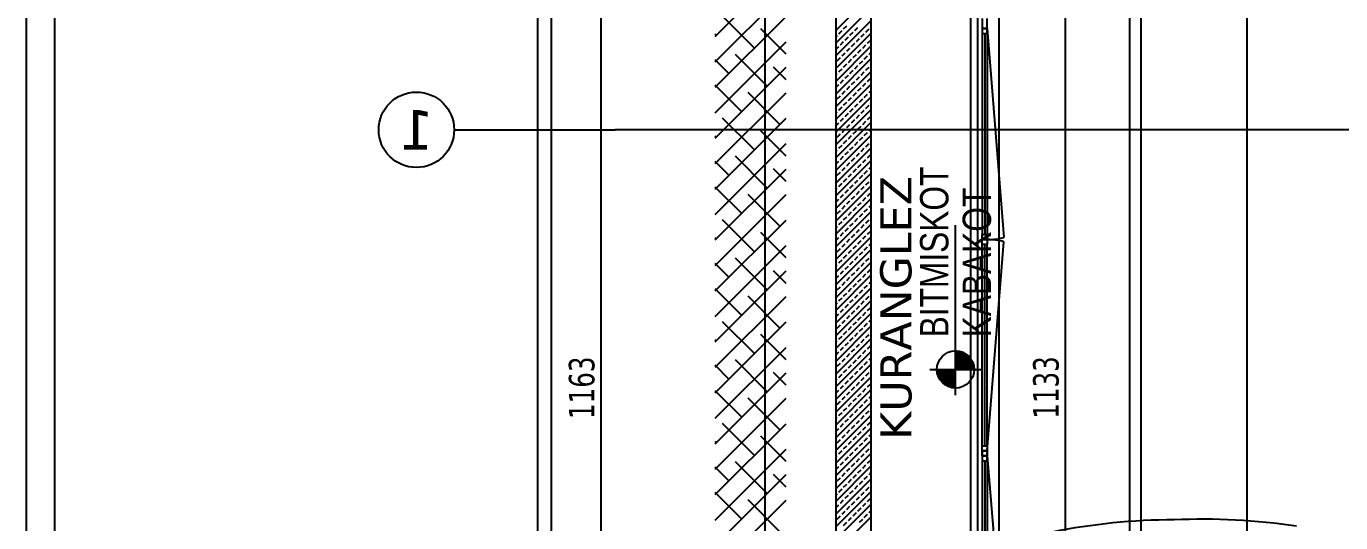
# Model space of a CAD drawing. Header units: millimetres. Extents: x 43168.9 to 43194.6, y -25545.1 to -25543.4.
# Drawn here: x 43170.1119 to 43170.2972, y -25544.6894 to -25544.6193 of the extents above; entities that cross this region are included whole.
import ezdxf
from ezdxf.enums import TextEntityAlignment as Align

# ---------------------------------------------------------------- set-up
doc = ezdxf.new("R2010")
doc.units = ezdxf.units.MM
doc.header["$LTSCALE"] = 200
doc.linetypes.add('DASHDOT', pattern=[1, 0.5, -0.25, 0, -0.25])
doc.linetypes.add('DASHDOT2', pattern=[0.5, 0.25, -0.125, 0, -0.125])
for name, color, linetype in [('aks_sgh', 5, 'DASHDOT2'), ('arsasiniri_sgh', 10, 'Continuous'), ('cam_sgh', 1, 'Continuous'), ('dograma_sgh', 43, 'Continuous'), ('gor-3_sgh', 191, 'Continuous'), ('gor-4_sgh', 17, 'Continuous'), ('kolon-b.a_sgh', 6, 'Continuous'), ('olcuaks_sgh', 41, 'Continuous'), ('olcuic_sgh', 183, 'Continuous'), ('pafta_sgh', 11, 'Continuous'), ('tarama-betonarme_sgh', 223, 'Continuous'), ('tarama-zemin_sgh', 197, 'Continuous'), ('yapi-yaklasma_sgh', 41, 'DASHDOT'), ('yazi-merdi_sgh', 9, 'Continuous')]:
    doc.layers.add(name, color=color, linetype=linetype)
doc.styles.add('dim', font='VERDANA.TTF', dxfattribs={"width": 0.7})
doc.styles.add('text1', font='VERDANA.TTF')
doc.styles.add('text2', font='arial.ttf')

msp = doc.modelspace()

# ---------------------------------------------------------------- linework, layer by layer
for p, q in [((43170.1722, -25544.63392), (43170.19488, -25544.63392)), ((43170.24289, -25544.66511), (43170.24288, -25544.66513)), ((43170.24311, -25544.66512), (43170.24288, -25544.66536)), ((43170.2433, -25544.66515), (43170.24288, -25544.66558)), ((43170.24349, -25544.66519), (43170.24288, -25544.6658)), ((43170.24367, -25544.66524), (43170.24288, -25544.66603)), ((43170.24535, -25544.66774), (43170.24288, -25544.66527)), ((43170.24383, -25544.6653), (43170.24288, -25544.66625)), ((43170.24399, -25544.66537), (43170.24288, -25544.66648)), ((43170.24414, -25544.66544), (43170.24288, -25544.6667)), ((43170.24512, -25544.66774), (43170.24288, -25544.66549)), ((43170.24428, -25544.66553), (43170.24288, -25544.66693)), ((43170.24441, -25544.66562), (43170.24288, -25544.66715)), ((43170.24454, -25544.66571), (43170.24288, -25544.66738)), ((43170.2449, -25544.66774), (43170.24288, -25544.66572)), ((43170.24466, -25544.66582), (43170.24288, -25544.6676)), ((43170.24467, -25544.66774), (43170.24288, -25544.66594)), ((43170.24445, -25544.66774), (43170.24288, -25544.66617)), ((43170.24422, -25544.66774), (43170.24288, -25544.66639)), ((43170.2455, -25544.66766), (43170.24295, -25544.66512)), ((43170.24478, -25544.66593), (43170.24296, -25544.66774)), ((43170.24548, -25544.66742), (43170.24319, -25544.66514)), ((43170.24488, -25544.66605), (43170.24319, -25544.66774)), ((43170.24498, -25544.66617), (43170.24341, -25544.66774)), ((43170.24542, -25544.66714), (43170.24346, -25544.66518)), ((43170.24507, -25544.6663), (43170.24364, -25544.66774)), ((43170.24533, -25544.66683), (43170.24378, -25544.66527)), ((43170.24516, -25544.66644), (43170.24386, -25544.66774)), ((43170.24513, -25544.6664), (43170.24422, -25544.66549)), ((43170.24027, -25544.66774), (43170.24025, -25544.66775)), ((43170.24049, -25544.66774), (43170.24026, -25544.66797)), ((43170.2428, -25544.67036), (43170.24026, -25544.66781)), ((43170.24256, -25544.67034), (43170.24027, -25544.66805)), ((43170.24072, -25544.66774), (43170.24029, -25544.66816)), ((43170.24094, -25544.66774), (43170.24033, -25544.66835)), ((43170.24117, -25544.66774), (43170.24038, -25544.66853)), ((43170.24288, -25544.67021), (43170.24041, -25544.66774)), ((43170.24139, -25544.66774), (43170.24044, -25544.66869)), ((43170.24162, -25544.66774), (43170.24051, -25544.66885)), ((43170.24184, -25544.66774), (43170.24058, -25544.669)), ((43170.24288, -25544.66998), (43170.24063, -25544.66774)), ((43170.24207, -25544.66774), (43170.24067, -25544.66914)), ((43170.24229, -25544.66774), (43170.24076, -25544.66927)), ((43170.24252, -25544.66774), (43170.24085, -25544.6694)), ((43170.24288, -25544.66976), (43170.24086, -25544.66774)), ((43170.24274, -25544.66774), (43170.24096, -25544.66952)), ((43170.24288, -25544.66782), (43170.24107, -25544.66964)), ((43170.24288, -25544.66953), (43170.24108, -25544.66774)), ((43170.24288, -25544.66805), (43170.24119, -25544.66974)), ((43170.24288, -25544.66931), (43170.24131, -25544.66774)), ((43170.24288, -25544.66827), (43170.24131, -25544.66984)), ((43170.24288, -25544.66909), (43170.24153, -25544.66774)), ((43170.24288, -25544.66886), (43170.24176, -25544.66774)), ((43170.24288, -25544.66864), (43170.24198, -25544.66774)), ((43170.24288, -25544.66841), (43170.2422, -25544.66774)), ((43170.24288, -25544.66819), (43170.24243, -25544.66774)), ((43170.24288, -25544.66796), (43170.24265, -25544.66774)), ((43170.244, -25544.66774), (43170.24288, -25544.66662)), ((43170.24378, -25544.66774), (43170.24288, -25544.66684)), ((43170.24355, -25544.66774), (43170.24288, -25544.66706)), ((43170.24333, -25544.66774), (43170.24288, -25544.66729)), ((43170.2431, -25544.66774), (43170.24288, -25544.66751)), ((43170.24523, -25544.66659), (43170.24409, -25544.66774)), ((43170.2453, -25544.66675), (43170.24431, -25544.66774)), ((43170.24537, -25544.66691), (43170.24454, -25544.66774)), ((43170.24541, -25544.66709), (43170.24476, -25544.66774)), ((43170.24545, -25544.66727), (43170.24498, -25544.66774)), ((43170.24548, -25544.66747), (43170.24521, -25544.66774)), ((43170.2455, -25544.66767), (43170.24543, -25544.66774)), ((43170.24228, -25544.67029), (43170.24032, -25544.66832)), ((43170.24196, -25544.67019), (43170.24041, -25544.66864)), ((43170.24154, -25544.66999), (43170.24063, -25544.66908)), ((43170.24288, -25544.6685), (43170.24144, -25544.66993)), ((43170.24288, -25544.66872), (43170.24158, -25544.67002)), ((43170.24288, -25544.66895), (43170.24173, -25544.67009)), ((43170.24288, -25544.66917), (43170.24189, -25544.67016)), ((43170.24288, -25544.6694), (43170.24205, -25544.67023)), ((43170.24288, -25544.66962), (43170.24223, -25544.67027)), ((43170.24288, -25544.66985), (43170.24241, -25544.67032)), ((43170.24288, -25544.67007), (43170.2426, -25544.67034)), ((43170.24288, -25544.67029), (43170.24281, -25544.67036))]:
    msp.add_line(p, q)
at = {"color": 0}
for p, q in [((43170.24288, -25544.67136), (43170.24288, -25544.64736)), ((43170.23925, -25544.66774), (43170.2465, -25544.66774))]:
    msp.add_line(p, q, dxfattribs=at)
at = {"linetype": 'Continuous'}
msp.add_circle((43170.16688, -25544.63392), 0.00532, dxfattribs=at)
at = {"color": 0}
msp.add_circle((43170.24288, -25544.66774), 0.00263, dxfattribs=at)
for centre, start, end in [((43170.27405, -25544.7786), 90.2092, 101.2803), ((43170.27763, -25544.77852), 81.4479, 92.519)]:
    msp.add_arc(centre, 0.08965, start, end, dxfattribs=at)
at = {"layer": 'aks_sgh'}
for p, q in [((43170.216, -25543.74092), (43170.216, -25544.78992)), ((43170.246, -25543.74092), (43170.246, -25544.78992)), ((43170.269, -25543.74092), (43170.269, -25544.78992)), ((43171.17088, -25544.63392), (43170.19488, -25544.63392))]:
    msp.add_line(p, q, dxfattribs=at)
at = {"layer": 'arsasiniri_sgh', "color": 14}
msp.add_line((43170.184, -25544.89), (43170.184, -25543.58847), dxfattribs=at)
at = {"layer": 'cam_sgh'}
for p, q in [((43170.247, -25544.62032), (43170.247, -25544.64872)), ((43170.247, -25544.67852), (43170.247, -25544.65012)), ((43170.247, -25544.68062), (43170.247, -25544.70902))]:
    msp.add_line(p, q, dxfattribs=at)
at = {"layer": 'dograma_sgh'}
for p, q in [((43170.24665, -25544.61822), (43170.24665, -25544.61962)), ((43170.24735, -25544.61962), (43170.24735, -25544.61822)), ((43170.24665, -25544.61962), (43170.24735, -25544.61962)), ((43170.24665, -25544.61962), (43170.24665, -25544.62032)), ((43170.24735, -25544.61962), (43170.24665, -25544.61962)), ((43170.24735, -25544.61962), (43170.24971, -25544.64911)), ((43170.24735, -25544.62032), (43170.24735, -25544.61962)), ((43170.24665, -25544.62032), (43170.24735, -25544.62032)), ((43170.24665, -25544.64942), (43170.24665, -25544.64872)), ((43170.24665, -25544.64872), (43170.24735, -25544.64872)), ((43170.24735, -25544.64942), (43170.24665, -25544.64942)), ((43170.24665, -25544.65012), (43170.24665, -25544.64942)), ((43170.24665, -25544.64942), (43170.24735, -25544.64942)), ((43170.24735, -25544.64872), (43170.24735, -25544.64942)), ((43170.24735, -25544.64942), (43170.24735, -25544.65012)), ((43170.24735, -25544.67922), (43170.24971, -25544.64973)), ((43170.24735, -25544.65012), (43170.24665, -25544.65012)), ((43170.24665, -25544.67922), (43170.24665, -25544.67852)), ((43170.24665, -25544.67852), (43170.24735, -25544.67852)), ((43170.24665, -25544.67922), (43170.24665, -25544.67992)), ((43170.24735, -25544.67922), (43170.24665, -25544.67922)), ((43170.24665, -25544.67992), (43170.24665, -25544.67922)), ((43170.24665, -25544.67922), (43170.24735, -25544.67922)), ((43170.24735, -25544.67922), (43170.24665, -25544.67922)), ((43170.24735, -25544.67852), (43170.24735, -25544.67922)), ((43170.24735, -25544.67992), (43170.24735, -25544.67922)), ((43170.24735, -25544.67922), (43170.24735, -25544.67992)), ((43170.24665, -25544.67992), (43170.24735, -25544.67992)), ((43170.24665, -25544.67992), (43170.24665, -25544.68062)), ((43170.24735, -25544.67992), (43170.24665, -25544.67992)), ((43170.24735, -25544.67992), (43170.24665, -25544.67992)), ((43170.24665, -25544.68062), (43170.24735, -25544.68062)), ((43170.24735, -25544.67992), (43170.24971, -25544.70941)), ((43170.24735, -25544.68062), (43170.24735, -25544.67992))]:
    msp.add_line(p, q, dxfattribs=at)
for centre, start, end in [((43170.24735, -25544.64032), 270, 285), ((43170.24735, -25544.65852), 75, 90)]:
    msp.add_arc(centre, 0.0091, start, end, dxfattribs=at)
at = {"layer": 'gor-3_sgh'}
for p, q in [((43170.245, -25544.56192), (43170.245, -25544.67992)), ((43170.249, -25544.56192), (43170.249, -25544.67992)), ((43170.245, -25544.67922), (43170.245, -25544.77842)), ((43170.249, -25544.67922), (43170.249, -25544.77842))]:
    msp.add_line(p, q, dxfattribs=at)
msp.add_point((43170.249, -25544.64922), dxfattribs=at)
at = {"layer": 'gor-4_sgh'}
for p, q in [((43170.24665, -25544.62032), (43170.24665, -25544.64872)), ((43170.24735, -25544.62032), (43170.24735, -25544.64872)), ((43170.24665, -25544.67852), (43170.24665, -25544.65012)), ((43170.24735, -25544.67852), (43170.24735, -25544.65012)), ((43170.24665, -25544.68062), (43170.24665, -25544.70902)), ((43170.24735, -25544.68062), (43170.24735, -25544.70902))]:
    msp.add_line(p, q, dxfattribs=at)
at = {"layer": 'kolon-b.a_sgh'}
for p, q in [((43170.226, -25544.55192), (43170.226, -25544.78854)), ((43170.231, -25544.78354), (43170.231, -25544.55692))]:
    msp.add_line(p, q, dxfattribs=at)
at = {"layer": 'olcuaks_sgh'}
for p, q in [((43170.18588, -25543.79213), (43170.18588, -25544.78874)), ((43170.19288, -25544.55367), (43170.19288, -25544.78674))]:
    msp.add_line(p, q, dxfattribs=at)
at = {"layer": 'olcuic_sgh'}
for p, q in [((43170.26739, -25543.91167), (43170.26739, -25544.78367)), ((43170.25834, -25544.55667), (43170.25834, -25544.78367))]:
    msp.add_line(p, q, dxfattribs=at)
at = {"layer": 'pafta_sgh'}
for p, q in [((43170.11188, -25543.526), (43170.11188, -25544.954)), ((43170.11588, -25543.53), (43170.11588, -25544.95))]:
    msp.add_line(p, q, dxfattribs=at)
at = {"layer": 'tarama-betonarme_sgh'}
for p, q in [((43170.226, -25544.6199), (43170.231, -25544.6149)), ((43170.226, -25544.6217), (43170.231, -25544.6167)), ((43170.226, -25544.62349), (43170.231, -25544.61849)), ((43170.22643, -25544.62037), (43170.22688, -25544.61992)), ((43170.22711, -25544.61969), (43170.22755, -25544.61925)), ((43170.22868, -25544.61992), (43170.22913, -25544.61947)), ((43170.23025, -25544.62014), (43170.2307, -25544.61969)), ((43170.23092, -25544.61947), (43170.231, -25544.61939)), ((43170.226, -25544.62529), (43170.231, -25544.62029)), ((43170.226, -25544.6208), (43170.22621, -25544.62059)), ((43170.22666, -25544.62194), (43170.22711, -25544.62149)), ((43170.22733, -25544.62127), (43170.22778, -25544.62082)), ((43170.228, -25544.62059), (43170.22845, -25544.62014)), ((43170.22823, -25544.62216), (43170.22868, -25544.62171)), ((43170.2289, -25544.62149), (43170.22935, -25544.62104)), ((43170.22957, -25544.62082), (43170.23002, -25544.62037)), ((43170.2298, -25544.62239), (43170.23025, -25544.62194)), ((43170.23047, -25544.62171), (43170.23092, -25544.62127)), ((43170.226, -25544.62709), (43170.231, -25544.62209)), ((43170.226, -25544.6226), (43170.22643, -25544.62216)), ((43170.22621, -25544.62418), (43170.22666, -25544.62374)), ((43170.22688, -25544.62351), (43170.22733, -25544.62306)), ((43170.22755, -25544.62284), (43170.228, -25544.62239)), ((43170.22845, -25544.62374), (43170.2289, -25544.62329)), ((43170.22913, -25544.62306), (43170.22957, -25544.62261)), ((43170.23002, -25544.62396), (43170.23047, -25544.62351)), ((43170.2307, -25544.62329), (43170.231, -25544.62298)), ((43170.226, -25544.62888), (43170.231, -25544.62388)), ((43170.22643, -25544.62576), (43170.22688, -25544.62531)), ((43170.22711, -25544.62508), (43170.22755, -25544.62463)), ((43170.22778, -25544.62441), (43170.22823, -25544.62396)), ((43170.228, -25544.62598), (43170.22845, -25544.62553)), ((43170.22868, -25544.62531), (43170.22913, -25544.62486)), ((43170.22935, -25544.62463), (43170.2298, -25544.62418)), ((43170.23025, -25544.62553), (43170.2307, -25544.62508)), ((43170.23092, -25544.62486), (43170.231, -25544.62478)), ((43170.226, -25544.63068), (43170.231, -25544.62568)), ((43170.226, -25544.62619), (43170.22621, -25544.62598)), ((43170.226, -25544.63247), (43170.231, -25544.62747)), ((43170.22666, -25544.62733), (43170.22711, -25544.62688)), ((43170.22733, -25544.62665), (43170.22778, -25544.6262)), ((43170.22823, -25544.62755), (43170.22868, -25544.6271)), ((43170.2289, -25544.62688), (43170.22935, -25544.62643)), ((43170.22957, -25544.6262), (43170.23002, -25544.62576)), ((43170.2298, -25544.62778), (43170.23025, -25544.62733)), ((43170.23047, -25544.6271), (43170.23092, -25544.62665)), ((43170.226, -25544.62798), (43170.22643, -25544.62755)), ((43170.226, -25544.63427), (43170.231, -25544.62927)), ((43170.22621, -25544.62957), (43170.22666, -25544.62912)), ((43170.22688, -25544.6289), (43170.22733, -25544.62845)), ((43170.22755, -25544.62823), (43170.228, -25544.62778)), ((43170.22778, -25544.6298), (43170.22823, -25544.62935)), ((43170.22845, -25544.62912), (43170.2289, -25544.62867)), ((43170.22913, -25544.62845), (43170.22957, -25544.628)), ((43170.23002, -25544.62935), (43170.23047, -25544.6289)), ((43170.2307, -25544.62867), (43170.231, -25544.62837)), ((43170.226, -25544.63607), (43170.231, -25544.63107)), ((43170.22643, -25544.63114), (43170.22688, -25544.6307)), ((43170.22711, -25544.63047), (43170.22755, -25544.63002)), ((43170.228, -25544.63137), (43170.22845, -25544.63092)), ((43170.22868, -25544.6307), (43170.22913, -25544.63025)), ((43170.22935, -25544.63002), (43170.2298, -25544.62957)), ((43170.22957, -25544.63159), (43170.23002, -25544.63114)), ((43170.23025, -25544.63092), (43170.2307, -25544.63047)), ((43170.23092, -25544.63025), (43170.231, -25544.63017)), ((43170.226, -25544.63158), (43170.22621, -25544.63137)), ((43170.226, -25544.63786), (43170.231, -25544.63286)), ((43170.226, -25544.63337), (43170.22643, -25544.63294)), ((43170.22666, -25544.63272), (43170.22711, -25544.63227)), ((43170.22733, -25544.63204), (43170.22778, -25544.63159)), ((43170.22823, -25544.63294), (43170.22868, -25544.63249)), ((43170.2289, -25544.63227), (43170.22935, -25544.63182)), ((43170.2298, -25544.63316), (43170.23025, -25544.63272)), ((43170.23047, -25544.63249), (43170.23092, -25544.63204)), ((43170.226, -25544.63966), (43170.231, -25544.63466)), ((43170.22621, -25544.63496), (43170.22666, -25544.63451)), ((43170.22688, -25544.63429), (43170.22733, -25544.63384)), ((43170.22755, -25544.63361), (43170.228, -25544.63316)), ((43170.22778, -25544.63519), (43170.22823, -25544.63474)), ((43170.22845, -25544.63451), (43170.2289, -25544.63406)), ((43170.22913, -25544.63384), (43170.22957, -25544.63339)), ((43170.23002, -25544.63474), (43170.23047, -25544.63429)), ((43170.2307, -25544.63406), (43170.231, -25544.63376)), ((43170.226, -25544.64145), (43170.231, -25544.63645)), ((43170.226, -25544.63696), (43170.22621, -25544.63676)), ((43170.22643, -25544.63653), (43170.22688, -25544.63608)), ((43170.22711, -25544.63586), (43170.22755, -25544.63541)), ((43170.228, -25544.63676), (43170.22845, -25544.63631)), ((43170.22868, -25544.63608), (43170.22913, -25544.63563)), ((43170.22935, -25544.63541), (43170.2298, -25544.63496)), ((43170.22957, -25544.63698), (43170.23002, -25544.63653)), ((43170.23025, -25544.63631), (43170.2307, -25544.63586)), ((43170.23092, -25544.63563), (43170.231, -25544.63556)), ((43170.226, -25544.64325), (43170.231, -25544.63825)), ((43170.226, -25544.63876), (43170.22643, -25544.63833)), ((43170.22666, -25544.6381), (43170.22711, -25544.63765)), ((43170.22733, -25544.63743), (43170.22778, -25544.63698)), ((43170.22755, -25544.639), (43170.228, -25544.63855)), ((43170.22823, -25544.63833), (43170.22868, -25544.63788)), ((43170.2289, -25544.63765), (43170.22935, -25544.63721)), ((43170.2298, -25544.63855), (43170.23025, -25544.6381)), ((43170.23047, -25544.63788), (43170.23092, -25544.63743)), ((43170.226, -25544.64505), (43170.231, -25544.64005)), ((43170.22621, -25544.64035), (43170.22666, -25544.6399)), ((43170.22688, -25544.63968), (43170.22733, -25544.63923)), ((43170.22778, -25544.64057), (43170.22823, -25544.64012)), ((43170.22845, -25544.6399), (43170.2289, -25544.63945)), ((43170.22913, -25544.63923), (43170.22957, -25544.63878)), ((43170.22935, -25544.6408), (43170.2298, -25544.64035)), ((43170.23002, -25544.64012), (43170.23047, -25544.63968)), ((43170.2307, -25544.63945), (43170.231, -25544.63915)), ((43170.226, -25544.64684), (43170.231, -25544.64184)), ((43170.226, -25544.64235), (43170.22621, -25544.64214)), ((43170.22643, -25544.64192), (43170.22688, -25544.64147)), ((43170.22711, -25544.64125), (43170.22755, -25544.6408)), ((43170.228, -25544.64214), (43170.22845, -25544.6417)), ((43170.22868, -25544.64147), (43170.22913, -25544.64102)), ((43170.22957, -25544.64237), (43170.23002, -25544.64192)), ((43170.23025, -25544.6417), (43170.2307, -25544.64125)), ((43170.23092, -25544.64102), (43170.231, -25544.64094)), ((43170.226, -25544.64864), (43170.231, -25544.64364)), ((43170.226, -25544.64415), (43170.22643, -25544.64372)), ((43170.22666, -25544.64349), (43170.22711, -25544.64304)), ((43170.22733, -25544.64282), (43170.22778, -25544.64237)), ((43170.22755, -25544.64439), (43170.228, -25544.64394)), ((43170.22823, -25544.64372), (43170.22868, -25544.64327)), ((43170.2289, -25544.64304), (43170.22935, -25544.64259)), ((43170.22913, -25544.64461), (43170.22957, -25544.64417)), ((43170.2298, -25544.64394), (43170.23025, -25544.64349)), ((43170.23047, -25544.64327), (43170.23092, -25544.64282)), ((43170.226, -25544.65043), (43170.231, -25544.64543)), ((43170.22621, -25544.64574), (43170.22666, -25544.64529)), ((43170.22688, -25544.64506), (43170.22733, -25544.64461)), ((43170.22778, -25544.64596), (43170.22823, -25544.64551)), ((43170.22845, -25544.64529), (43170.2289, -25544.64484)), ((43170.22935, -25544.64619), (43170.2298, -25544.64574)), ((43170.23002, -25544.64551), (43170.23047, -25544.64506)), ((43170.2307, -25544.64484), (43170.231, -25544.64454)), ((43170.226, -25544.65223), (43170.231, -25544.64723)), ((43170.226, -25544.64774), (43170.22621, -25544.64753)), ((43170.22643, -25544.64731), (43170.22688, -25544.64686)), ((43170.22711, -25544.64664), (43170.22755, -25544.64619)), ((43170.22733, -25544.64821), (43170.22778, -25544.64776)), ((43170.228, -25544.64753), (43170.22845, -25544.64708)), ((43170.22868, -25544.64686), (43170.22913, -25544.64641)), ((43170.22957, -25544.64776), (43170.23002, -25544.64731)), ((43170.23025, -25544.64708), (43170.2307, -25544.64664)), ((43170.23092, -25544.64641), (43170.231, -25544.64633)), ((43170.226, -25544.65403), (43170.231, -25544.64903)), ((43170.226, -25544.64954), (43170.22643, -25544.6491)), ((43170.22666, -25544.64888), (43170.22711, -25544.64843)), ((43170.22755, -25544.64978), (43170.228, -25544.64933)), ((43170.22823, -25544.6491), (43170.22868, -25544.64866)), ((43170.2289, -25544.64843), (43170.22935, -25544.64798)), ((43170.22913, -25544.65), (43170.22957, -25544.64955)), ((43170.2298, -25544.64933), (43170.23025, -25544.64888)), ((43170.23047, -25544.64866), (43170.23092, -25544.64821)), ((43170.226, -25544.65582), (43170.231, -25544.65082)), ((43170.22621, -25544.65113), (43170.22666, -25544.65068)), ((43170.22688, -25544.65045), (43170.22733, -25544.65)), ((43170.22711, -25544.65202), (43170.22755, -25544.65157)), ((43170.22778, -25544.65135), (43170.22823, -25544.6509)), ((43170.22845, -25544.65068), (43170.2289, -25544.65023)), ((43170.22935, -25544.65157), (43170.2298, -25544.65113)), ((43170.23002, -25544.6509), (43170.23047, -25544.65045)), ((43170.2307, -25544.65023), (43170.231, -25544.64992)), ((43170.226, -25544.65762), (43170.231, -25544.65262)), ((43170.226, -25544.65313), (43170.22621, -25544.65292)), ((43170.22643, -25544.6527), (43170.22688, -25544.65225)), ((43170.22733, -25544.65359), (43170.22778, -25544.65315)), ((43170.228, -25544.65292), (43170.22845, -25544.65247)), ((43170.22868, -25544.65225), (43170.22913, -25544.6518)), ((43170.2289, -25544.65382), (43170.22935, -25544.65337)), ((43170.22957, -25544.65315), (43170.23002, -25544.6527)), ((43170.23025, -25544.65247), (43170.2307, -25544.65202)), ((43170.23092, -25544.6518), (43170.231, -25544.65172)), ((43170.226, -25544.65941), (43170.231, -25544.65441)), ((43170.226, -25544.65492), (43170.22643, -25544.65449)), ((43170.22666, -25544.65427), (43170.22711, -25544.65382)), ((43170.22755, -25544.65517), (43170.228, -25544.65472)), ((43170.22823, -25544.65449), (43170.22868, -25544.65404)), ((43170.22913, -25544.65539), (43170.22957, -25544.65494)), ((43170.2298, -25544.65472), (43170.23025, -25544.65427)), ((43170.23047, -25544.65404), (43170.23092, -25544.65359)), ((43170.2307, -25544.65562), (43170.231, -25544.65531)), ((43170.226, -25544.66121), (43170.231, -25544.65621)), ((43170.22621, -25544.65651), (43170.22666, -25544.65606)), ((43170.22688, -25544.65584), (43170.22733, -25544.65539)), ((43170.22711, -25544.65741), (43170.22755, -25544.65696)), ((43170.22778, -25544.65674), (43170.22823, -25544.65629)), ((43170.22845, -25544.65606), (43170.2289, -25544.65562)), ((43170.22935, -25544.65696), (43170.2298, -25544.65651)), ((43170.23002, -25544.65629), (43170.23047, -25544.65584)), ((43170.23092, -25544.65719), (43170.231, -25544.65711)), ((43170.226, -25544.66301), (43170.231, -25544.65801)), ((43170.226, -25544.65852), (43170.22621, -25544.65831)), ((43170.22643, -25544.65808), (43170.22688, -25544.65764)), ((43170.22733, -25544.65898), (43170.22778, -25544.65853)), ((43170.228, -25544.65831), (43170.22845, -25544.65786)), ((43170.22868, -25544.65764), (43170.22913, -25544.65719)), ((43170.2289, -25544.65921), (43170.22935, -25544.65876)), ((43170.22957, -25544.65853), (43170.23002, -25544.65808)), ((43170.23025, -25544.65786), (43170.2307, -25544.65741)), ((43170.23047, -25544.65943), (43170.23092, -25544.65898)), ((43170.226, -25544.6648), (43170.231, -25544.6598)), ((43170.226, -25544.66031), (43170.22643, -25544.65988)), ((43170.22666, -25544.65966), (43170.22711, -25544.65921)), ((43170.22688, -25544.66123), (43170.22733, -25544.66078)), ((43170.22755, -25544.66055), (43170.228, -25544.66011)), ((43170.22823, -25544.65988), (43170.22868, -25544.65943)), ((43170.22913, -25544.66078), (43170.22957, -25544.66033)), ((43170.2298, -25544.66011), (43170.23025, -25544.65966)), ((43170.2307, -25544.661), (43170.231, -25544.6607)), ((43170.226, -25544.6666), (43170.231, -25544.6616)), ((43170.22621, -25544.6619), (43170.22666, -25544.66145)), ((43170.22711, -25544.6628), (43170.22755, -25544.66235)), ((43170.22778, -25544.66213), (43170.22823, -25544.66168)), ((43170.22845, -25544.66145), (43170.2289, -25544.661)), ((43170.22868, -25544.66302), (43170.22913, -25544.66258)), ((43170.22935, -25544.66235), (43170.2298, -25544.6619)), ((43170.23002, -25544.66168), (43170.23047, -25544.66123)), ((43170.23092, -25544.66258), (43170.231, -25544.6625)), ((43170.226, -25544.66839), (43170.231, -25544.66339)), ((43170.226, -25544.6639), (43170.22621, -25544.6637)), ((43170.22643, -25544.66347), (43170.22688, -25544.66302)), ((43170.22733, -25544.66437), (43170.22778, -25544.66392)), ((43170.228, -25544.6637), (43170.22845, -25544.66325)), ((43170.2289, -25544.6646), (43170.22935, -25544.66415)), ((43170.22957, -25544.66392), (43170.23002, -25544.66347)), ((43170.23025, -25544.66325), (43170.2307, -25544.6628)), ((43170.23047, -25544.66482), (43170.23092, -25544.66437)), ((43170.226, -25544.67019), (43170.231, -25544.66519)), ((43170.226, -25544.6657), (43170.22643, -25544.66527)), ((43170.22666, -25544.66504), (43170.22711, -25544.6646)), ((43170.22688, -25544.66662), (43170.22733, -25544.66617)), ((43170.22755, -25544.66594), (43170.228, -25544.66549)), ((43170.22823, -25544.66527), (43170.22868, -25544.66482)), ((43170.22845, -25544.66684), (43170.2289, -25544.66639)), ((43170.22913, -25544.66617), (43170.22957, -25544.66572)), ((43170.2298, -25544.66549), (43170.23025, -25544.66504)), ((43170.2307, -25544.66639), (43170.231, -25544.66609)), ((43170.226, -25544.67199), (43170.231, -25544.66699)), ((43170.22621, -25544.66729), (43170.22666, -25544.66684)), ((43170.22711, -25544.66819), (43170.22755, -25544.66774)), ((43170.22778, -25544.66751), (43170.22823, -25544.66707)), ((43170.22868, -25544.66841), (43170.22913, -25544.66796)), ((43170.22935, -25544.66774), (43170.2298, -25544.66729)), ((43170.23002, -25544.66707), (43170.23047, -25544.66662)), ((43170.23025, -25544.66864), (43170.2307, -25544.66819)), ((43170.23092, -25544.66796), (43170.231, -25544.66789)), ((43170.226, -25544.67378), (43170.231, -25544.66878)), ((43170.226, -25544.66929), (43170.22621, -25544.66909)), ((43170.22643, -25544.66886), (43170.22688, -25544.66841)), ((43170.22666, -25544.67043), (43170.22711, -25544.66998)), ((43170.22733, -25544.66976), (43170.22778, -25544.66931)), ((43170.228, -25544.66909), (43170.22845, -25544.66864)), ((43170.2289, -25544.66998), (43170.22935, -25544.66953)), ((43170.22957, -25544.66931), (43170.23002, -25544.66886)), ((43170.23047, -25544.67021), (43170.23092, -25544.66976)), ((43170.226, -25544.67558), (43170.231, -25544.67058)), ((43170.226, -25544.67109), (43170.22643, -25544.67066)), ((43170.22688, -25544.672), (43170.22733, -25544.67156)), ((43170.22755, -25544.67133), (43170.228, -25544.67088)), ((43170.22823, -25544.67066), (43170.22868, -25544.67021)), ((43170.22845, -25544.67223), (43170.2289, -25544.67178)), ((43170.22913, -25544.67156), (43170.22957, -25544.67111)), ((43170.2298, -25544.67088), (43170.23025, -25544.67043)), ((43170.2307, -25544.67178), (43170.231, -25544.67148)), ((43170.226, -25544.67738), (43170.231, -25544.67238)), ((43170.22621, -25544.67268), (43170.22666, -25544.67223)), ((43170.22643, -25544.67425), (43170.22688, -25544.6738)), ((43170.22711, -25544.67358), (43170.22755, -25544.67313)), ((43170.22778, -25544.6729), (43170.22823, -25544.67245)), ((43170.22868, -25544.6738), (43170.22913, -25544.67335)), ((43170.22935, -25544.67313), (43170.2298, -25544.67268)), ((43170.23002, -25544.67245), (43170.23047, -25544.672)), ((43170.23025, -25544.67402), (43170.2307, -25544.67358)), ((43170.23092, -25544.67335), (43170.231, -25544.67327)), ((43170.226, -25544.67917), (43170.231, -25544.67417)), ((43170.226, -25544.67468), (43170.22621, -25544.67447)), ((43170.22666, -25544.67582), (43170.22711, -25544.67537)), ((43170.22733, -25544.67515), (43170.22778, -25544.6747)), ((43170.228, -25544.67447), (43170.22845, -25544.67402)), ((43170.22823, -25544.67605), (43170.22868, -25544.6756)), ((43170.2289, -25544.67537), (43170.22935, -25544.67492)), ((43170.22957, -25544.6747), (43170.23002, -25544.67425)), ((43170.23047, -25544.6756), (43170.23092, -25544.67515)), ((43170.226, -25544.68097), (43170.231, -25544.67597)), ((43170.226, -25544.67648), (43170.22643, -25544.67605)), ((43170.22688, -25544.67739), (43170.22733, -25544.67694)), ((43170.22755, -25544.67672), (43170.228, -25544.67627)), ((43170.22845, -25544.67762), (43170.2289, -25544.67717)), ((43170.22913, -25544.67694), (43170.22957, -25544.67649)), ((43170.2298, -25544.67627), (43170.23025, -25544.67582)), ((43170.23002, -25544.67784), (43170.23047, -25544.67739)), ((43170.2307, -25544.67717), (43170.231, -25544.67687)), ((43170.226, -25544.68276), (43170.231, -25544.67776)), ((43170.22621, -25544.67807), (43170.22666, -25544.67762)), ((43170.22643, -25544.67964), (43170.22688, -25544.67919)), ((43170.22711, -25544.67896), (43170.22755, -25544.67851)), ((43170.22778, -25544.67829), (43170.22823, -25544.67784)), ((43170.228, -25544.67986), (43170.22845, -25544.67941)), ((43170.22868, -25544.67919), (43170.22913, -25544.67874)), ((43170.22935, -25544.67851), (43170.2298, -25544.67807)), ((43170.23025, -25544.67941), (43170.2307, -25544.67896)), ((43170.23092, -25544.67874), (43170.231, -25544.67866)), ((43170.226, -25544.68456), (43170.231, -25544.67956)), ((43170.226, -25544.68007), (43170.22621, -25544.67986)), ((43170.22666, -25544.68121), (43170.22711, -25544.68076)), ((43170.22733, -25544.68054), (43170.22778, -25544.68009)), ((43170.22823, -25544.68143), (43170.22868, -25544.68098)), ((43170.2289, -25544.68076), (43170.22935, -25544.68031)), ((43170.22957, -25544.68009), (43170.23002, -25544.67964)), ((43170.2298, -25544.68166), (43170.23025, -25544.68121)), ((43170.23047, -25544.68098), (43170.23092, -25544.68054)), ((43170.226, -25544.68636), (43170.231, -25544.68136)), ((43170.226, -25544.68187), (43170.22643, -25544.68143)), ((43170.22621, -25544.68345), (43170.22666, -25544.68301)), ((43170.22688, -25544.68278), (43170.22733, -25544.68233)), ((43170.22755, -25544.68211), (43170.228, -25544.68166)), ((43170.22845, -25544.68301), (43170.2289, -25544.68256)), ((43170.22913, -25544.68233), (43170.22957, -25544.68188)), ((43170.23002, -25544.68323), (43170.23047, -25544.68278)), ((43170.2307, -25544.68256), (43170.231, -25544.68225)), ((43170.226, -25544.68815), (43170.231, -25544.68315)), ((43170.226, -25544.68995), (43170.231, -25544.68495)), ((43170.22643, -25544.68503), (43170.22688, -25544.68458)), ((43170.22711, -25544.68435), (43170.22755, -25544.6839)), ((43170.22778, -25544.68368), (43170.22823, -25544.68323)), ((43170.228, -25544.68525), (43170.22845, -25544.6848)), ((43170.22868, -25544.68458), (43170.22913, -25544.68413)), ((43170.22935, -25544.6839), (43170.2298, -25544.68345)), ((43170.23025, -25544.6848), (43170.2307, -25544.68435)), ((43170.23092, -25544.68413), (43170.231, -25544.68405)), ((43170.226, -25544.68546), (43170.22621, -25544.68525)), ((43170.226, -25544.69174), (43170.231, -25544.68674)), ((43170.226, -25544.68725), (43170.22643, -25544.68682)), ((43170.22666, -25544.6866), (43170.22711, -25544.68615)), ((43170.22733, -25544.68592), (43170.22778, -25544.68547)), ((43170.22823, -25544.68682), (43170.22868, -25544.68637)), ((43170.2289, -25544.68615), (43170.22935, -25544.6857)), ((43170.22957, -25544.68547), (43170.23002, -25544.68503)), ((43170.2298, -25544.68705), (43170.23025, -25544.6866)), ((43170.23047, -25544.68637), (43170.23092, -25544.68592)), ((43170.226, -25544.69354), (43170.231, -25544.68854)), ((43170.22621, -25544.68884), (43170.22666, -25544.68839)), ((43170.22688, -25544.68817), (43170.22733, -25544.68772)), ((43170.22755, -25544.6875), (43170.228, -25544.68705)), ((43170.22778, -25544.68907), (43170.22823, -25544.68862)), ((43170.22845, -25544.68839), (43170.2289, -25544.68794)), ((43170.22913, -25544.68772), (43170.22957, -25544.68727)), ((43170.23002, -25544.68862), (43170.23047, -25544.68817)), ((43170.2307, -25544.68794), (43170.231, -25544.68764)), ((43170.22711, -25544.68974), (43170.22755, -25544.68929)), ((43170.22935, -25544.68929), (43170.2298, -25544.68884))]:
    msp.add_line(p, q, dxfattribs=at)
at = {"layer": 'tarama-zemin_sgh'}
for p, q in [((43170.209, -25544.62074), (43170.219, -25544.61074)), ((43170.209, -25544.62433), (43170.219, -25544.61433)), ((43170.209, -25544.62792), (43170.219, -25544.61792)), ((43170.21453, -25544.62239), (43170.21004, -25544.6179)), ((43170.219, -25544.62326), (43170.21543, -25544.61969)), ((43170.20914, -25544.62059), (43170.209, -25544.62045)), ((43170.209, -25544.63151), (43170.219, -25544.62151)), ((43170.21633, -25544.62778), (43170.21184, -25544.62329)), ((43170.21094, -25544.62598), (43170.209, -25544.62404)), ((43170.209, -25544.63511), (43170.219, -25544.62511)), ((43170.219, -25544.62686), (43170.21723, -25544.62508)), ((43170.21274, -25544.63137), (43170.209, -25544.62763)), ((43170.209, -25544.6387), (43170.219, -25544.6287)), ((43170.21812, -25544.63316), (43170.21363, -25544.62867)), ((43170.209, -25544.64229), (43170.219, -25544.63229)), ((43170.21453, -25544.63676), (43170.21004, -25544.63227)), ((43170.20914, -25544.63496), (43170.209, -25544.63482)), ((43170.219, -25544.63763), (43170.21543, -25544.63406)), ((43170.209, -25544.64588), (43170.219, -25544.63588)), ((43170.21094, -25544.64035), (43170.209, -25544.63841)), ((43170.21633, -25544.64214), (43170.21184, -25544.63765)), ((43170.209, -25544.64947), (43170.219, -25544.63947)), ((43170.219, -25544.64122), (43170.21723, -25544.63945)), ((43170.21274, -25544.64574), (43170.209, -25544.642)), ((43170.209, -25544.65307), (43170.219, -25544.64307)), ((43170.21812, -25544.64753), (43170.21363, -25544.64304)), ((43170.209, -25544.65666), (43170.219, -25544.64666)), ((43170.21453, -25544.65113), (43170.21004, -25544.64664)), ((43170.20914, -25544.64933), (43170.209, -25544.64918)), ((43170.219, -25544.652), (43170.21543, -25544.64843)), ((43170.209, -25544.66025), (43170.219, -25544.65025)), ((43170.21094, -25544.65472), (43170.209, -25544.65278)), ((43170.21633, -25544.65651), (43170.21184, -25544.65202)), ((43170.209, -25544.66384), (43170.219, -25544.65384)), ((43170.219, -25544.65559), (43170.21723, -25544.65382)), ((43170.21274, -25544.66011), (43170.209, -25544.65637)), ((43170.209, -25544.66743), (43170.219, -25544.65743)), ((43170.21812, -25544.6619), (43170.21363, -25544.65741)), ((43170.209, -25544.67103), (43170.219, -25544.66103)), ((43170.21453, -25544.66549), (43170.21004, -25544.661)), ((43170.20914, -25544.6637), (43170.209, -25544.66355)), ((43170.219, -25544.66637), (43170.21543, -25544.6628)), ((43170.209, -25544.67462), (43170.219, -25544.66462)), ((43170.21633, -25544.67088), (43170.21184, -25544.66639)), ((43170.21094, -25544.66909), (43170.209, -25544.66714)), ((43170.209, -25544.67821), (43170.219, -25544.66821)), ((43170.219, -25544.66996), (43170.21723, -25544.66819)), ((43170.21274, -25544.67447), (43170.209, -25544.67074)), ((43170.209, -25544.6818), (43170.219, -25544.6718)), ((43170.21812, -25544.67627), (43170.21363, -25544.67178)), ((43170.209, -25544.68539), (43170.219, -25544.67539)), ((43170.21453, -25544.67986), (43170.21004, -25544.67537)), ((43170.219, -25544.68074), (43170.21543, -25544.67717)), ((43170.20914, -25544.67807), (43170.209, -25544.67792)), ((43170.209, -25544.68899), (43170.219, -25544.67899)), ((43170.21633, -25544.68525), (43170.21184, -25544.68076)), ((43170.21094, -25544.68345), (43170.209, -25544.68151)), ((43170.209, -25544.69258), (43170.219, -25544.68258)), ((43170.219, -25544.68433), (43170.21723, -25544.68256)), ((43170.21274, -25544.68884), (43170.209, -25544.68511)), ((43170.209, -25544.69617), (43170.219, -25544.68617)), ((43170.21812, -25544.69064), (43170.21363, -25544.68615))]:
    msp.add_line(p, q, dxfattribs=at)
at = {"layer": 'yapi-yaklasma_sgh'}
msp.add_line((43170.284, -25544.78759), (43170.284, -25543.79476), dxfattribs=at)

# ---------------------------------------------------------------- texts
at = {"linetype": 'Continuous', "style": 'text1', "text_generation_flag": 4}
msp.add_attdef('1', text='', height=0.0056, rotation=180, dxfattribs=at).set_placement((43170.16688, -25544.63392), align=Align.MIDDLE)
at = {"color": 0, "style": 'text2', "width": 0.8}
for tag, p, s in [('BITMISKOT', (43170.24188, -25544.66321), '+0,10'), ('KABAKOT', (43170.24788, -25544.66321), '±0,00')]:
    msp.add_attdef(tag, p, s, height=0.004, rotation=90, dxfattribs=at)
at = {"layer": 'olcuaks_sgh', "color": 2, "style": 'dim', "width": 0.7}
msp.add_text('1163', height=0.0036, rotation=90, dxfattribs=at).set_placement((43170.19197, -25544.67472))
at = {"layer": 'olcuic_sgh', "color": 2, "style": 'dim', "width": 0.7}
msp.add_text('1133', height=0.0036, rotation=90, dxfattribs=at).set_placement((43170.25742, -25544.67468))
at = {"layer": 'yazi-merdi_sgh', "style": 'text1'}
msp.add_text('KURANGLEZ', height=0.0044, rotation=90, dxfattribs=at).set_placement((43170.23666, -25544.64045), align=Align.RIGHT)

doc.saveas('drawing.dxf')
